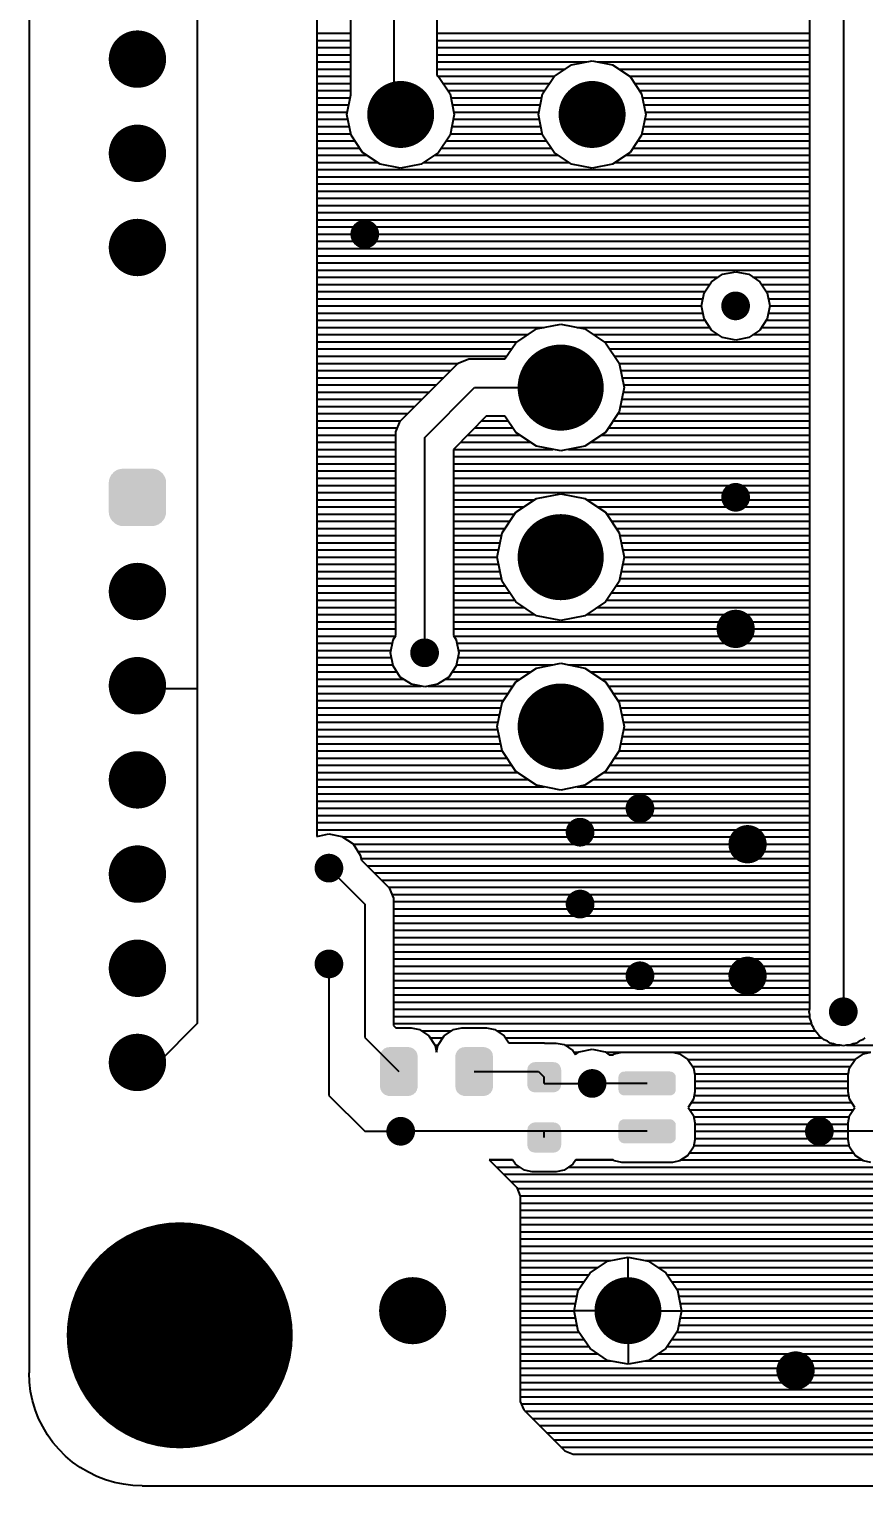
# Model space of a CAD drawing. Extents: x 295 to 953, y 10 to 290.
# Drawn here: x 521.5 to 579.1, y 71 to 171.5 of the extents above; entities that cross this region are included whole.
import ezdxf

# ---------------------------------------------------------------- set-up
doc = ezdxf.new("R2010")
doc.units = 0
doc.header["$LTSCALE"] = 5
doc.header["$MEASUREMENT"] = 0
doc.layers.get('0').update_dxf_attribs({"linetype": 'CONTINUOUS', "lineweight": 25})
doc.layers.add('6', color=6, linetype='CONTINUOUS', lineweight=13)
doc.styles.add('굴림체', font='')
doc.styles.get('굴림체').set_extended_font_data('GulimChe')

msp = doc.modelspace()

# ---------------------------------------------------------------- linework, layer by layer
for p, q in [((521.48, 267.3), (521.48, 78.8)), ((575.35, 103.95), (575.35, 212.23)), ((577.66, 212.69), (577.66, 103.72)), ((533.08, 182.97), (533.08, 126.01)), ((541.34, 183.43), (541.34, 147.47)), ((546.65, 178.84), (546.65, 166.1)), ((543.68, 167), (543.68, 174.59)), ((549.62, 174.59), (549.62, 168.33)), ((541.34, 171.25), (543.68, 171.25)), ((549.62, 171.25), (575.35, 171.25)), ((541.34, 170.75), (543.68, 170.75)), ((541.34, 170.26), (543.68, 170.26)), ((549.62, 170.75), (575.35, 170.75)), ((549.62, 170.26), (575.35, 170.26)), ((541.34, 169.76), (543.68, 169.76)), ((541.34, 169.27), (543.68, 169.27)), ((549.62, 169.76), (575.35, 169.76)), ((549.62, 169.27), (559.96, 169.27)), ((557.7, 168.26), (558.9, 169.06)), ((558.9, 169.06), (560.32, 169.34)), ((560.32, 169.34), (561.74, 169.06)), ((560.68, 169.27), (575.35, 169.27)), ((561.74, 169.06), (562.94, 168.26)), ((541.34, 168.77), (543.68, 168.77)), ((541.34, 168.28), (543.68, 168.28)), ((549.62, 168.77), (558.47, 168.77)), ((549.62, 168.33), (549.73, 168.26)), ((549.7, 168.28), (557.73, 168.28)), ((549.73, 168.26), (550.54, 167.06)), ((556.89, 167.06), (557.7, 168.26)), ((562.16, 168.77), (575.35, 168.77)), ((562.9, 168.28), (575.35, 168.28)), ((562.94, 168.26), (563.74, 167.06)), ((541.34, 167.78), (543.68, 167.78)), ((541.34, 167.29), (543.68, 167.29)), ((543.41, 165.64), (543.68, 167)), ((550.05, 167.78), (557.38, 167.78)), ((550.38, 167.29), (557.05, 167.29)), ((550.54, 167.06), (550.81, 165.64)), ((556.62, 165.64), (556.89, 167.06)), ((563.25, 167.78), (575.35, 167.78)), ((563.58, 167.29), (575.35, 167.29)), ((563.74, 167.06), (564.02, 165.64)), ((541.34, 166.79), (543.64, 166.79)), ((541.34, 166.3), (543.54, 166.3)), ((546.65, 166.1), (547.11, 165.64)), ((550.58, 166.79), (556.85, 166.79)), ((550.68, 166.3), (556.75, 166.3)), ((563.79, 166.79), (575.35, 166.79)), ((563.89, 166.3), (575.35, 166.3)), ((541.34, 165.8), (543.44, 165.8)), ((541.34, 165.31), (543.48, 165.31)), ((543.69, 164.22), (543.41, 165.64)), ((550.81, 165.64), (550.54, 164.22)), ((550.75, 165.31), (556.68, 165.31)), ((550.78, 165.8), (556.65, 165.8)), ((556.89, 164.22), (556.62, 165.64)), ((564.02, 165.64), (563.74, 164.22)), ((563.95, 165.31), (575.35, 165.31)), ((563.99, 165.8), (575.35, 165.8)), ((541.34, 164.81), (543.57, 164.81)), ((541.34, 164.31), (543.67, 164.31)), ((544.49, 163.02), (543.69, 164.22)), ((550.54, 164.22), (549.73, 163.02)), ((550.55, 164.31), (556.88, 164.31)), ((550.65, 164.81), (556.78, 164.81)), ((557.7, 163.02), (556.89, 164.22)), ((563.74, 164.22), (562.94, 163.02)), ((563.76, 164.31), (575.35, 164.31)), ((563.86, 164.81), (575.35, 164.81)), ((541.34, 163.82), (543.96, 163.82)), ((541.34, 163.32), (544.29, 163.32)), ((545.69, 162.21), (544.49, 163.02)), ((549.73, 163.02), (548.53, 162.21)), ((549.93, 163.32), (557.5, 163.32)), ((550.26, 163.82), (557.17, 163.82)), ((558.9, 162.21), (557.7, 163.02)), ((562.94, 163.02), (561.74, 162.21)), ((563.14, 163.32), (575.35, 163.32)), ((563.47, 163.82), (575.35, 163.82)), ((541.34, 162.83), (544.78, 162.83)), ((541.34, 162.33), (545.52, 162.33)), ((547.11, 161.94), (545.69, 162.21)), ((548.53, 162.21), (547.11, 161.94)), ((548.71, 162.33), (558.72, 162.33)), ((549.45, 162.83), (557.98, 162.83)), ((560.32, 161.94), (558.9, 162.21)), ((561.74, 162.21), (560.32, 161.94)), ((561.91, 162.33), (575.35, 162.33)), ((562.65, 162.83), (575.35, 162.83)), ((541.34, 161.84), (575.35, 161.84)), ((541.34, 161.34), (575.35, 161.34)), ((541.34, 160.85), (575.35, 160.85)), ((541.34, 160.35), (575.35, 160.35)), ((541.34, 159.86), (575.35, 159.86)), ((541.34, 159.36), (575.35, 159.36)), ((541.34, 158.87), (575.35, 158.87)), ((541.34, 158.37), (575.35, 158.37)), ((541.34, 157.88), (575.35, 157.88)), ((541.34, 157.38), (575.35, 157.38)), ((541.34, 156.89), (575.35, 156.89)), ((541.34, 156.39), (575.35, 156.39)), ((541.34, 155.89), (575.35, 155.89)), ((541.34, 155.4), (575.35, 155.4)), ((541.34, 154.9), (575.35, 154.9)), ((541.34, 154.41), (569.03, 154.41)), ((541.34, 153.91), (568.44, 153.91)), ((568.05, 153.33), (568.56, 154.1)), ((568.56, 154.1), (569.32, 154.61)), ((569.32, 154.61), (570.23, 154.78)), ((570.23, 154.78), (571.13, 154.61)), ((571.13, 154.61), (571.89, 154.1)), ((571.42, 154.41), (575.35, 154.41)), ((571.89, 154.1), (572.4, 153.33)), ((572.01, 153.91), (575.35, 153.91)), ((541.34, 153.42), (568.11, 153.42)), ((541.34, 152.92), (567.97, 152.92)), ((567.87, 152.43), (568.05, 153.33)), ((572.34, 153.42), (575.35, 153.42)), ((572.4, 153.33), (572.58, 152.43)), ((572.48, 152.92), (575.35, 152.92)), ((541.34, 152.43), (567.87, 152.43)), ((541.34, 151.93), (567.97, 151.93)), ((568.05, 151.53), (567.87, 152.43)), ((572.58, 152.43), (572.4, 151.53)), ((572.48, 151.93), (575.35, 151.93)), ((572.58, 152.43), (575.35, 152.43)), ((541.34, 151.44), (568.11, 151.44)), ((541.34, 150.94), (557.01, 150.94)), ((555.06, 149.89), (556.48, 150.84)), ((556.48, 150.84), (558.16, 151.17)), ((558.16, 151.17), (559.83, 150.84)), ((559.3, 150.94), (568.44, 150.94)), ((559.83, 150.84), (561.25, 149.89)), ((568.56, 150.76), (568.05, 151.53)), ((572.4, 151.53), (571.89, 150.76)), ((572.01, 150.94), (575.35, 150.94)), ((572.34, 151.44), (575.35, 151.44)), ((541.34, 150.45), (555.9, 150.45)), ((541.34, 149.95), (555.16, 149.95)), ((554.31, 148.78), (555.06, 149.89)), ((560.41, 150.45), (569.03, 150.45)), ((561.15, 149.95), (575.35, 149.95)), ((561.25, 149.89), (562.2, 148.47)), ((569.32, 150.25), (568.56, 150.76)), ((570.23, 150.07), (569.32, 150.25)), ((571.13, 150.25), (570.23, 150.07)), ((571.89, 150.76), (571.13, 150.25)), ((571.42, 150.45), (575.35, 150.45)), ((541.34, 149.46), (554.77, 149.46)), ((541.34, 148.96), (554.44, 148.96)), ((561.54, 149.46), (575.35, 149.46)), ((561.87, 148.96), (575.35, 148.96)), ((541.34, 148.46), (551.08, 148.46)), ((541.34, 147.97), (550.58, 147.97)), ((547.64, 145.03), (550.53, 147.92)), ((550.53, 147.92), (551.08, 148.47)), ((551.08, 148.47), (551.81, 148.78)), ((551.81, 148.78), (554.31, 148.78)), ((562.2, 148.47), (562.53, 146.79)), ((562.2, 148.46), (575.35, 148.46)), ((562.3, 147.97), (575.35, 147.97)), ((541.34, 147.47), (550.09, 147.47)), ((541.34, 147.47), (541.34, 115.82)), ((541.34, 146.98), (549.59, 146.98)), ((548.77, 143.35), (552.21, 146.79)), ((552.21, 146.79), (558.16, 146.79)), ((562.53, 146.79), (562.2, 145.12)), ((562.4, 147.47), (575.35, 147.47)), ((562.49, 146.98), (575.35, 146.98)), ((541.34, 146.48), (549.1, 146.48)), ((541.34, 145.99), (548.6, 145.99)), ((562.37, 145.99), (575.35, 145.99)), ((562.47, 146.48), (575.35, 146.48)), ((541.34, 145.49), (548.1, 145.49)), ((541.34, 145), (547.61, 145)), ((547.08, 144.47), (547.64, 145.03)), ((553.02, 144.81), (550.75, 142.53)), ((554.31, 144.81), (553.02, 144.81)), ((555.06, 143.7), (554.31, 144.81)), ((562.2, 145.12), (561.25, 143.7)), ((562.12, 145), (575.35, 145)), ((562.27, 145.49), (575.35, 145.49)), ((541.34, 144.5), (547.11, 144.5)), ((541.34, 144.01), (546.89, 144.01)), ((546.78, 143.74), (547.08, 144.47)), ((552.23, 144.01), (554.85, 144.01)), ((552.72, 144.5), (554.52, 144.5)), ((561.46, 144.01), (575.35, 144.01)), ((561.79, 144.5), (575.35, 144.5)), ((541.34, 143.51), (546.78, 143.51)), ((541.34, 143.02), (546.78, 143.02)), ((546.78, 142.96), (546.78, 143.74)), ((546.78, 129.68), (546.78, 142.96)), ((548.77, 128.49), (548.77, 143.35)), ((551.24, 143.02), (556.08, 143.02)), ((551.73, 143.51), (555.34, 143.51)), ((556.48, 142.75), (555.06, 143.7)), ((558.16, 142.42), (556.48, 142.75)), ((559.83, 142.75), (558.16, 142.42)), ((561.25, 143.7), (559.83, 142.75)), ((560.23, 143.02), (575.35, 143.02)), ((560.97, 143.51), (575.35, 143.51)), ((541.34, 142.52), (546.78, 142.52)), ((541.34, 142.03), (546.78, 142.03)), ((550.75, 142.53), (550.75, 129.68)), ((550.75, 142.52), (557.62, 142.52)), ((550.75, 142.03), (575.35, 142.03)), ((558.69, 142.52), (575.35, 142.52)), ((541.34, 141.53), (546.78, 141.53)), ((541.34, 141.04), (546.78, 141.04)), ((550.75, 141.53), (575.35, 141.53)), ((550.75, 141.04), (575.35, 141.04)), ((541.34, 140.54), (546.78, 140.54)), ((541.34, 140.04), (546.78, 140.04)), ((550.75, 140.54), (575.35, 140.54)), ((550.75, 140.04), (575.35, 140.04)), ((541.34, 139.55), (546.78, 139.55)), ((541.34, 139.05), (546.78, 139.05)), ((550.75, 139.55), (575.35, 139.55)), ((550.75, 139.05), (556.36, 139.05)), ((555.06, 138.19), (556.48, 139.14)), ((556.48, 139.14), (558.16, 139.47)), ((558.16, 139.47), (559.83, 139.14)), ((559.83, 139.14), (561.25, 138.19)), ((559.95, 139.05), (575.35, 139.05)), ((541.34, 138.56), (546.78, 138.56)), ((541.34, 138.06), (546.78, 138.06)), ((550.75, 138.56), (555.61, 138.56)), ((550.75, 138.06), (554.98, 138.06)), ((554.11, 136.77), (555.06, 138.19)), ((560.69, 138.56), (575.35, 138.56)), ((561.25, 138.19), (562.2, 136.77)), ((561.33, 138.06), (575.35, 138.06)), ((541.34, 137.57), (546.78, 137.57)), ((541.34, 137.07), (546.78, 137.07)), ((550.75, 137.57), (554.65, 137.57)), ((550.75, 137.07), (554.31, 137.07)), ((553.78, 135.09), (554.11, 136.77)), ((561.66, 137.57), (575.35, 137.57)), ((561.99, 137.07), (575.35, 137.07)), ((562.2, 136.77), (562.53, 135.09)), ((541.34, 136.58), (546.78, 136.58)), ((541.34, 136.08), (546.78, 136.08)), ((550.75, 136.58), (554.07, 136.58)), ((550.75, 136.08), (553.98, 136.08)), ((562.24, 136.58), (575.35, 136.58)), ((562.34, 136.08), (575.35, 136.08)), ((541.34, 135.59), (546.78, 135.59)), ((541.34, 135.09), (546.78, 135.09)), ((550.75, 135.59), (553.88, 135.59)), ((550.75, 135.09), (553.78, 135.09)), ((554.11, 133.42), (553.78, 135.09)), ((562.53, 135.09), (562.2, 133.42)), ((562.44, 135.59), (575.35, 135.59)), ((562.53, 135.09), (575.35, 135.09)), ((541.34, 134.6), (546.78, 134.6)), ((541.34, 134.1), (546.78, 134.1)), ((550.75, 134.6), (553.88, 134.6)), ((550.75, 134.1), (553.98, 134.1)), ((562.34, 134.1), (575.35, 134.1)), ((562.44, 134.6), (575.35, 134.6)), ((541.34, 133.61), (546.78, 133.61)), ((541.34, 133.11), (546.78, 133.11)), ((550.75, 133.61), (554.07, 133.61)), ((550.75, 133.11), (554.31, 133.11)), ((555.06, 132), (554.11, 133.42)), ((562.2, 133.42), (561.25, 132)), ((561.99, 133.11), (575.35, 133.11)), ((562.24, 133.61), (575.35, 133.61)), ((541.34, 132.62), (546.78, 132.62)), ((541.34, 132.12), (546.78, 132.12)), ((550.75, 132.62), (554.65, 132.62)), ((550.75, 132.12), (554.98, 132.12)), ((556.48, 131.05), (555.06, 132)), ((561.25, 132), (559.83, 131.05)), ((561.33, 132.12), (575.35, 132.12)), ((561.66, 132.62), (575.35, 132.62)), ((541.34, 131.62), (546.78, 131.62)), ((541.34, 131.13), (546.78, 131.13)), ((550.75, 131.62), (555.62, 131.62)), ((550.75, 131.13), (556.36, 131.13)), ((558.16, 130.72), (556.48, 131.05)), ((559.83, 131.05), (558.16, 130.72)), ((559.95, 131.13), (575.35, 131.13)), ((560.69, 131.62), (575.35, 131.62)), ((541.34, 130.63), (546.78, 130.63)), ((541.34, 130.14), (546.78, 130.14)), ((546.59, 129.39), (546.78, 129.68)), ((550.75, 130.63), (575.35, 130.63)), ((550.75, 130.14), (575.35, 130.14)), ((550.75, 129.68), (550.94, 129.39)), ((541.34, 129.64), (546.75, 129.64)), ((541.34, 129.15), (546.54, 129.15)), ((546.41, 128.49), (546.59, 129.39)), ((550.77, 129.64), (575.35, 129.64)), ((550.94, 129.39), (551.12, 128.49)), ((550.98, 129.15), (575.35, 129.15)), ((541.34, 128.65), (546.44, 128.65)), ((541.34, 128.16), (546.47, 128.16)), ((546.59, 127.59), (546.41, 128.49)), ((551.12, 128.49), (550.94, 127.59)), ((551.05, 128.16), (575.35, 128.16)), ((551.08, 128.65), (575.35, 128.65)), ((556.48, 127.44), (558.16, 127.77)), ((558.16, 127.77), (559.83, 127.44)), ((541.34, 127.66), (546.57, 127.66)), ((541.34, 127.17), (546.86, 127.17)), ((541.34, 126.67), (547.32, 126.67)), ((547.09, 126.82), (546.59, 127.59)), ((547.86, 126.32), (547.09, 126.82)), ((550.43, 126.82), (549.66, 126.32)), ((550.2, 126.67), (555.34, 126.67)), ((550.94, 127.59), (550.43, 126.82)), ((550.66, 127.17), (556.08, 127.17)), ((550.95, 127.66), (557.62, 127.66)), ((555.06, 126.49), (556.48, 127.44)), ((558.69, 127.66), (575.35, 127.66)), ((559.83, 127.44), (561.25, 126.49)), ((560.23, 127.17), (575.35, 127.17)), ((560.97, 126.67), (575.35, 126.67)), ((529.16, 126.01), (528.95, 126.22)), ((533.08, 126.01), (529.16, 126.01)), ((533.08, 126.01), (533.08, 102.9)), ((541.34, 126.18), (548.53, 126.18)), ((541.34, 125.68), (554.52, 125.68)), ((548.77, 126.13), (547.86, 126.32)), ((549.66, 126.32), (548.77, 126.13)), ((548.99, 126.18), (554.85, 126.18)), ((554.11, 125.07), (555.06, 126.49)), ((561.25, 126.49), (562.2, 125.07)), ((561.46, 126.18), (575.35, 126.18)), ((561.79, 125.68), (575.35, 125.68)), ((541.34, 125.19), (554.19, 125.19)), ((541.34, 124.69), (554.04, 124.69)), ((553.78, 123.4), (554.11, 125.07)), ((562.12, 125.19), (575.35, 125.19)), ((562.2, 125.07), (562.53, 123.4)), ((562.27, 124.69), (575.35, 124.69)), ((541.34, 124.2), (553.94, 124.2)), ((541.34, 123.7), (553.84, 123.7)), ((562.37, 124.2), (575.35, 124.2)), ((562.47, 123.7), (575.35, 123.7)), ((541.34, 123.2), (553.82, 123.2)), ((541.34, 122.71), (553.92, 122.71)), ((554.11, 121.72), (553.78, 123.4)), ((562.53, 123.4), (562.2, 121.72)), ((562.4, 122.71), (575.35, 122.71)), ((562.49, 123.2), (575.35, 123.2)), ((541.34, 122.21), (554.01, 122.21)), ((541.34, 121.72), (554.11, 121.72)), ((555.06, 120.3), (554.11, 121.72)), ((562.2, 121.72), (561.25, 120.3)), ((562.2, 121.72), (575.35, 121.72)), ((562.3, 122.21), (575.35, 122.21)), ((541.34, 121.22), (554.44, 121.22)), ((541.34, 120.73), (554.77, 120.73)), ((561.54, 120.73), (575.35, 120.73)), ((561.87, 121.22), (575.35, 121.22)), ((541.34, 120.23), (555.16, 120.23)), ((541.34, 119.74), (555.9, 119.74)), ((556.48, 119.35), (555.06, 120.3)), ((561.25, 120.3), (559.83, 119.35)), ((560.41, 119.74), (575.35, 119.74)), ((561.15, 120.23), (575.35, 120.23)), ((541.34, 119.24), (557.01, 119.24)), ((541.34, 118.75), (575.35, 118.75)), ((558.16, 119.02), (556.48, 119.35)), ((559.83, 119.35), (558.16, 119.02)), ((559.3, 119.24), (575.35, 119.24)), ((541.34, 118.25), (575.35, 118.25)), ((541.34, 117.76), (575.35, 117.76)), ((541.34, 117.26), (575.35, 117.26)), ((541.34, 116.77), (575.35, 116.77)), ((541.34, 116.27), (575.35, 116.27)), ((541.34, 115.82), (542.16, 115.99)), ((542.16, 115.99), (543.06, 115.81)), ((543.06, 115.81), (543.83, 115.3)), ((543.11, 115.78), (575.35, 115.78)), ((543.83, 115.3), (544.33, 114.53)), ((543.83, 115.28), (575.35, 115.28)), ((544.17, 114.78), (575.35, 114.78)), ((542.16, 113.63), (544.64, 111.15)), ((544.33, 114.53), (544.41, 114.18)), ((544.38, 114.29), (575.35, 114.29)), ((544.41, 114.18), (545.75, 112.84)), ((544.8, 113.79), (575.35, 113.79)), ((545.29, 113.3), (575.35, 113.3)), ((545.75, 112.84), (546.32, 112.28)), ((545.79, 112.8), (575.35, 112.8)), ((546.28, 112.31), (575.35, 112.31)), ((546.32, 112.28), (546.62, 111.55)), ((546.51, 111.81), (575.35, 111.81)), ((544.64, 111.15), (544.64, 101.95)), ((546.62, 111.55), (546.62, 102.77)), ((546.62, 111.32), (575.35, 111.32)), ((546.62, 110.82), (575.35, 110.82)), ((546.62, 110.33), (575.35, 110.33)), ((546.62, 109.83), (575.35, 109.83)), ((546.62, 109.34), (575.35, 109.34)), ((546.62, 108.84), (575.35, 108.84)), ((546.62, 108.35), (575.35, 108.35)), ((546.62, 107.85), (575.35, 107.85)), ((542.16, 107.02), (542.16, 97.94)), ((546.62, 107.36), (575.35, 107.36)), ((546.62, 106.86), (575.35, 106.86)), ((546.62, 106.36), (575.35, 106.36)), ((546.62, 105.87), (575.35, 105.87)), ((546.62, 105.37), (575.35, 105.37)), ((546.62, 104.88), (575.35, 104.88)), ((546.62, 104.38), (575.35, 104.38)), ((546.62, 103.89), (575.33, 103.89)), ((575.3, 103.72), (575.35, 103.95)), ((575.35, 103.5), (575.3, 103.72)), ((533.08, 102.9), (530.4, 100.22)), ((546.62, 103.39), (575.35, 103.39)), ((546.62, 102.9), (575.47, 102.9)), ((546.62, 102.77), (546.78, 102.61)), ((546.78, 102.61), (547.83, 102.61)), ((547.83, 102.61), (548.41, 102.49)), ((550.77, 102.49), (551.34, 102.61)), ((551.34, 102.61), (553.03, 102.61)), ((553.03, 102.61), (553.61, 102.49)), ((575.35, 103.27), (575.35, 103.5)), ((575.43, 103.05), (575.35, 103.27)), ((575.48, 102.82), (575.43, 103.05)), ((575.6, 102.63), (575.48, 102.82)), ((575.7, 102.42), (575.6, 102.63)), ((544.64, 101.95), (546.99, 99.6)), ((548.41, 102.49), (549.06, 102.06)), ((548.54, 102.4), (550.63, 102.4)), ((549.06, 102.06), (549.49, 101.4)), ((549.15, 101.91), (550.02, 101.91)), ((549.68, 101.4), (550.12, 102.06)), ((550.12, 102.06), (550.77, 102.49)), ((553.61, 102.49), (554.26, 102.06)), ((553.74, 102.4), (575.71, 102.4)), ((554.26, 102.06), (554.58, 101.58)), ((554.36, 101.91), (576.2, 101.91)), ((554.58, 101.58), (557.01, 101.58)), ((557.01, 101.58), (557.05, 101.56)), ((557.05, 101.56), (557.85, 101.56)), ((557.85, 101.56), (558.39, 101.46)), ((575.86, 102.25), (575.7, 102.42)), ((575.99, 102.06), (575.86, 102.25)), ((576.18, 101.93), (575.99, 102.06)), ((576.34, 101.77), (576.18, 101.93)), ((576.56, 101.68), (576.34, 101.77)), ((576.75, 101.55), (576.56, 101.68)), ((576.98, 101.5), (576.75, 101.55)), ((578.56, 101.55), (578.33, 101.5)), ((578.75, 101.68), (578.56, 101.55)), ((578.97, 101.77), (578.75, 101.68)), ((579.13, 101.93), (578.97, 101.77)), ((549.49, 101.41), (549.68, 101.41)), ((549.49, 101.4), (549.59, 100.94)), ((549.59, 100.94), (549.68, 101.4)), ((558.39, 101.46), (558.99, 101.05)), ((558.45, 101.41), (577.43, 101.41)), ((558.99, 101.05), (559.17, 100.78)), ((559.08, 100.92), (559.37, 100.92)), ((559.17, 100.78), (559.42, 100.95)), ((559.42, 100.95), (560.32, 101.13)), ((560.32, 101.13), (561.22, 100.95)), ((561.22, 100.95), (561.51, 100.75)), ((561.27, 100.92), (562.38, 100.92)), ((561.51, 100.75), (561.78, 100.75)), ((561.78, 100.75), (561.87, 100.82)), ((561.87, 100.82), (562.38, 100.92)), ((562.38, 100.92), (565.86, 100.92)), ((565.86, 100.92), (579.55, 100.92)), ((565.86, 100.92), (566.36, 100.82)), ((566.36, 100.82), (566.93, 100.43)), ((577.2, 101.41), (576.98, 101.5)), ((577.43, 101.41), (577.2, 101.41)), ((577.66, 101.37), (577.43, 101.41)), ((577.88, 101.41), (577.66, 101.37)), ((577.88, 101.41), (586.57, 101.41)), ((578.11, 101.41), (577.88, 101.41)), ((578.33, 101.5), (578.11, 101.41)), ((578.47, 100.43), (579.04, 100.82)), ((579.04, 100.82), (579.55, 100.92)), ((530.4, 100.22), (528.95, 100.22)), ((552.19, 99.6), (556.62, 99.6)), ((556.62, 99.6), (557.02, 99.2)), ((566.93, 100.43), (567.32, 99.86)), ((566.94, 100.42), (578.46, 100.42)), ((567.28, 99.93), (578.13, 99.93)), ((567.32, 99.86), (567.42, 99.36)), ((577.99, 99.36), (578.09, 99.86)), ((578.09, 99.86), (578.47, 100.43)), ((557.02, 98.77), (557.02, 99.2)), ((557.02, 98.77), (560.32, 98.77)), ((564.12, 98.77), (560.32, 98.77)), ((567.4, 99.43), (578, 99.43)), ((567.42, 99.36), (567.42, 98.19)), ((567.42, 98.93), (577.99, 98.93)), ((577.99, 98.19), (577.99, 99.36)), ((542.16, 97.94), (544.64, 95.47)), ((567.32, 97.68), (566.94, 97.12)), ((567.42, 98.19), (567.32, 97.68)), ((567.37, 97.94), (578.03, 97.94)), ((567.42, 98.44), (577.99, 98.44)), ((578.09, 97.68), (577.99, 98.19)), ((578.46, 97.12), (578.09, 97.68)), ((566.94, 97.12), (567.32, 96.56)), ((567.05, 96.95), (578.35, 96.95)), ((567.16, 97.45), (578.24, 97.45)), ((567.32, 96.56), (567.42, 96.06)), ((577.99, 96.06), (578.09, 96.56)), ((578.09, 96.56), (578.46, 97.12)), ((567.34, 96.46), (578.07, 96.46)), ((567.42, 96.06), (567.42, 94.89)), ((567.42, 95.96), (577.99, 95.96)), ((577.99, 94.89), (577.99, 96.06)), ((544.64, 95.47), (547.11, 95.47)), ((557.02, 95.47), (547.11, 95.47)), ((557.02, 95.04), (557.02, 95.47)), ((564.12, 95.47), (557.02, 95.47)), ((567.42, 94.89), (567.32, 94.38)), ((567.42, 95.47), (577.99, 95.47)), ((567.42, 94.97), (577.99, 94.97)), ((581.29, 95.47), (576.01, 95.47)), ((580.79, 95.47), (577.99, 95.47)), ((578.09, 94.38), (577.99, 94.89)), ((566.93, 93.81), (566.36, 93.43)), ((567.32, 94.38), (566.93, 93.81)), ((567.05, 93.98), (578.35, 93.98)), ((567.34, 94.48), (578.07, 94.48)), ((578.47, 93.81), (578.09, 94.38)), ((579.04, 93.43), (578.47, 93.81)), ((553.22, 93.49), (554.84, 93.49)), ((554.84, 93.49), (553.22, 93.49)), ((553.22, 93.49), (555.12, 91.58)), ((553.72, 92.99), (555.34, 92.99)), ((554.21, 92.5), (700.79, 92.5)), ((555.04, 93.2), (554.84, 93.49)), ((555.65, 92.79), (555.04, 93.2)), ((556.19, 92.68), (555.65, 92.79)), ((557.85, 92.68), (556.19, 92.68)), ((558.39, 92.79), (557.85, 92.68)), ((558.99, 93.2), (558.39, 92.79)), ((558.69, 92.99), (586.71, 92.99)), ((559.19, 93.49), (558.99, 93.2)), ((559.19, 93.49), (561.78, 93.49)), ((561.78, 93.49), (559.19, 93.49)), ((561.87, 93.43), (561.78, 93.49)), ((562.38, 93.32), (561.87, 93.43)), ((565.86, 93.32), (562.38, 93.32)), ((566.36, 93.43), (565.86, 93.32)), ((566.46, 93.49), (578.95, 93.49)), ((579.55, 93.32), (579.04, 93.43)), ((554.71, 92), (700.79, 92)), ((555.12, 91.58), (555.37, 91)), ((555.16, 91.51), (623.52, 91.51)), ((555.36, 91.01), (622.62, 91.01)), ((555.37, 91), (555.36, 76.82)), ((555.36, 90.51), (622, 90.51)), ((555.36, 90.02), (621.66, 90.02)), ((555.36, 89.52), (621.33, 89.52)), ((555.36, 89.03), (621.2, 89.03)), ((555.36, 88.53), (621.11, 88.53)), ((555.36, 88.04), (621.01, 88.04)), ((555.36, 87.54), (621.11, 87.54)), ((555.36, 87.05), (621.2, 87.05)), ((555.36, 86.55), (561.61, 86.55)), ((560.18, 85.71), (561.38, 86.51)), ((561.38, 86.51), (562.8, 86.79)), ((562.8, 84.25), (562.8, 86.79)), ((562.8, 86.79), (564.21, 86.51)), ((563.98, 86.55), (621.33, 86.55)), ((564.21, 86.51), (565.41, 85.71)), ((555.36, 86.06), (560.71, 86.06)), ((555.36, 85.56), (560.08, 85.56)), ((559.37, 84.51), (560.18, 85.71)), ((564.89, 86.06), (621.66, 86.06)), ((565.41, 85.71), (566.22, 84.51)), ((565.51, 85.56), (622, 85.56)), ((555.36, 85.07), (559.75, 85.07)), ((555.36, 84.57), (559.42, 84.57)), ((559.09, 83.09), (559.37, 84.51)), ((565.84, 85.07), (622.62, 85.07)), ((566.17, 84.57), (623.52, 84.57)), ((566.22, 84.51), (566.5, 83.09)), ((555.36, 84.08), (559.29, 84.08)), ((555.36, 83.58), (559.19, 83.58)), ((566.3, 84.08), (700.79, 84.08)), ((566.4, 83.58), (700.79, 83.58)), ((555.36, 83.09), (559.09, 83.09)), ((555.36, 82.59), (559.19, 82.59)), ((561.62, 83.09), (559.09, 83.09)), ((559.37, 81.67), (559.09, 83.09)), ((563.97, 83.09), (566.5, 83.09)), ((566.5, 83.09), (566.22, 81.67)), ((566.4, 82.59), (700.6, 82.59)), ((566.5, 83.09), (700.79, 83.09)), ((555.36, 82.09), (559.29, 82.09)), ((555.36, 81.6), (559.42, 81.6)), ((560.18, 80.47), (559.37, 81.67)), ((562.8, 81.92), (562.8, 79.39)), ((566.22, 81.67), (565.41, 80.47)), ((566.17, 81.6), (700.46, 81.6)), ((566.3, 82.09), (700.49, 82.09)), ((555.36, 81.1), (559.75, 81.1)), ((555.36, 80.61), (560.08, 80.61)), ((561.38, 79.66), (560.18, 80.47)), ((565.41, 80.47), (564.21, 79.66)), ((565.51, 80.61), (700.46, 80.61)), ((565.84, 81.1), (700.46, 81.1)), ((555.36, 80.11), (560.71, 80.11)), ((555.36, 79.62), (561.61, 79.62)), ((562.8, 79.39), (561.38, 79.66)), ((564.21, 79.66), (562.8, 79.39)), ((563.98, 79.62), (700.46, 79.62)), ((564.89, 80.11), (700.46, 80.11)), ((521.5, 78.15), (521.48, 78.8)), ((555.36, 79.12), (700.53, 79.12)), ((555.36, 78.63), (700.71, 78.63)), ((521.58, 77.51), (521.5, 78.15)), ((521.72, 76.88), (521.58, 77.51)), ((555.36, 78.13), (701.04, 78.13)), ((555.36, 77.64), (701.7, 77.64)), ((521.9, 76.26), (521.72, 76.88)), ((555.36, 77.14), (760.09, 77.14)), ((555.36, 76.82), (555.61, 76.24)), ((555.44, 76.65), (760.09, 76.65)), ((522.13, 75.66), (521.9, 76.26)), ((522.42, 75.09), (522.13, 75.66)), ((555.61, 76.24), (558.43, 73.42)), ((555.69, 76.15), (760.09, 76.15)), ((556.19, 75.66), (759.95, 75.66)), ((522.75, 74.53), (522.42, 75.09)), ((523.12, 74), (522.75, 74.53)), ((556.68, 75.16), (759.6, 75.16)), ((557.18, 74.67), (759.1, 74.67)), ((523.54, 73.52), (523.12, 74)), ((523.99, 73.06), (523.54, 73.52)), ((557.67, 74.17), (758.61, 74.17)), ((558.17, 73.67), (758.11, 73.67)), ((558.43, 73.42), (559.01, 73.18)), ((524.48, 72.64), (523.99, 73.06)), ((525.01, 72.27), (524.48, 72.64)), ((559.01, 73.18), (597.47, 73.18)), ((525.57, 71.94), (525.01, 72.27)), ((526.14, 71.65), (525.57, 71.94)), ((526.74, 71.42), (526.14, 71.65)), ((527.36, 71.24), (526.74, 71.42)), ((527.99, 71.11), (527.36, 71.24)), ((528.63, 71.03), (527.99, 71.11)), ((529.28, 71), (528.63, 71.03)), ((529.28, 71), (763.28, 71))]:
    msp.add_line(p, q)
for points, const_width in [([(527.96, 169.46, 1), (529.94, 169.46, 1)], 1.98), ([(545.96, 165.64, 1), (548.27, 165.64, 1)], 2.31), ([(559.17, 165.64, 1), (561.48, 165.64, 1)], 2.31), ([(527.96, 162.96, 1), (529.94, 162.96, 1)], 1.98), ([(527.96, 156.46, 1), (529.94, 156.46, 1)], 1.98), ([(544.14, 157.38, 1), (545.13, 157.38, 1)], 0.991), ([(569.73, 152.43, 1), (570.72, 152.43, 1)], 0.991), ([(556.67, 146.79, 1), (559.64, 146.79, 1)], 2.97), ([(569.73, 139.22, 1), (570.72, 139.22, 1)], 0.991), ([(556.67, 135.09, 1), (559.64, 135.09, 1)], 2.97), ([(527.96, 132.72, 1), (529.94, 132.72, 1)], 1.98), ([(528.46, 132.72, 1), (529.45, 132.72, 1)], 0.991), ([(569.57, 130.14, 1), (570.89, 130.14, 1)], 1.32), ([(548.27, 128.49, 1), (549.26, 128.49, 1)], 0.991), ([(527.96, 126.22, 1), (529.94, 126.22, 1)], 1.98), ([(528.46, 126.22, 1), (529.45, 126.22, 1)], 0.991), ([(556.67, 123.4, 1), (559.64, 123.4, 1)], 2.97), ([(527.96, 119.72, 1), (529.94, 119.72, 1)], 1.98), ([(563.13, 117.76, 1), (564.12, 117.76, 1)], 0.991), ([(559, 116.11, 1), (559.99, 116.11, 1)], 0.991), ([(570.39, 115.28, 1), (571.71, 115.28, 1)], 1.32), ([(527.96, 113.22, 1), (529.94, 113.22, 1)], 1.98), ([(541.67, 113.63, 1), (542.66, 113.63, 1)], 0.991), ([(559, 111.15, 1), (559.99, 111.15, 1)], 0.991), ([(527.96, 106.72, 1), (529.94, 106.72, 1)], 1.98), ([(541.67, 107.02, 1), (542.66, 107.02, 1)], 0.991), ([(563.13, 106.2, 1), (564.12, 106.2, 1)], 0.991), ([(570.39, 106.2, 1), (571.71, 106.2, 1)], 1.32), ([(577.16, 103.72, 1), (578.15, 103.72, 1)], 0.991), ([(527.96, 100.22, 1), (529.94, 100.22, 1)], 1.98), ([(559.83, 98.77, 1), (560.82, 98.77, 1)], 0.991), ([(546.62, 95.47, 1), (547.61, 95.47, 1)], 0.991), ([(575.51, 95.47, 1), (576.5, 95.47, 1)], 0.991), ([(527.97, 81.39, 1), (535.77, 81.39, 1)], 7.8), ([(546.78, 83.09, 1), (549.1, 83.09, 1)], 2.31), ([(561.64, 83.09, 1), (563.95, 83.09, 1)], 2.31), ([(573.7, 78.96, 1), (575.02, 78.96, 1)], 1.32)]:
    msp.add_lwpolyline(points, format="xyb", close=True, dxfattribs=dict(const_width=const_width))
for points in [[(527.08, 140.65), (527.17, 140.81), (530.83, 140.65), (530.73, 140.81)], [(527.17, 140.81), (527.21, 140.84), (530.73, 140.81), (530.71, 140.84)], [(527.21, 140.84), (527.33, 140.97), (530.71, 140.84), (530.57, 140.97)], [(527.33, 140.97), (527.37, 141), (530.57, 140.97), (530.54, 141)], [(527.37, 141), (527.52, 141.1), (530.54, 141), (530.38, 141.1)], [(527.52, 141.1), (527.58, 141.12), (530.38, 141.1), (530.34, 141.12)], [(527.58, 141.12), (527.74, 141.17), (530.34, 141.12), (530.16, 141.17)], [(527.74, 141.17), (527.82, 141.18), (530.16, 141.17), (530.13, 141.18)], [(527.82, 141.18), (527.96, 141.2), (530.13, 141.18), (529.94, 141.2)], [(526.97, 140.21), (526.99, 140.39), (530.93, 140.21), (530.91, 140.39)], [(526.97, 138.23), (526.97, 140.21), (530.93, 138.23), (530.93, 140.21)], [(526.99, 140.39), (527, 140.44), (530.91, 140.39), (530.91, 140.44)], [(527, 140.44), (527.06, 140.61), (530.91, 140.44), (530.85, 140.61)], [(527.06, 140.61), (527.08, 140.65), (530.85, 140.61), (530.83, 140.65)], [(526.99, 138.05), (526.97, 138.23), (530.92, 138.05), (530.93, 138.23)], [(527, 138), (526.99, 138.05), (530.9, 138), (530.92, 138.05)], [(527.06, 137.83), (527, 138), (530.85, 137.83), (530.9, 138)], [(527.08, 137.79), (527.06, 137.83), (530.83, 137.79), (530.85, 137.83)], [(527.18, 137.63), (527.08, 137.79), (530.73, 137.63), (530.83, 137.79)], [(527.2, 137.6), (527.18, 137.63), (530.7, 137.6), (530.73, 137.63)], [(527.34, 137.47), (527.2, 137.6), (530.58, 137.47), (530.7, 137.6)], [(527.37, 137.44), (527.34, 137.47), (530.53, 137.44), (530.58, 137.47)], [(527.53, 137.34), (527.37, 137.44), (530.39, 137.34), (530.53, 137.44)], [(527.56, 137.32), (527.53, 137.34), (530.33, 137.32), (530.39, 137.34)], [(527.75, 137.26), (527.56, 137.32), (530.17, 137.26), (530.33, 137.32)], [(527.78, 137.25), (527.75, 137.26), (530.09, 137.25), (530.17, 137.26)], [(527.96, 137.24), (527.78, 137.25), (529.94, 137.24), (530.09, 137.25)], [(545.69, 100.64), (545.7, 100.72), (548.29, 100.64), (548.27, 100.72)], [(545.69, 98.56), (545.69, 100.64), (548.29, 98.56), (548.29, 100.64)], [(545.7, 100.72), (545.73, 100.82), (548.27, 100.72), (548.26, 100.82)], [(545.73, 100.82), (545.75, 100.9), (548.26, 100.82), (548.22, 100.9)], [(545.75, 100.9), (545.8, 100.99), (548.22, 100.9), (548.18, 100.99)], [(545.8, 100.99), (545.85, 101.06), (548.18, 100.99), (548.12, 101.06)], [(545.85, 101.06), (545.93, 101.12), (548.12, 101.06), (548.06, 101.12)], [(545.93, 101.12), (545.99, 101.18), (548.06, 101.12), (547.98, 101.18)], [(545.99, 101.18), (546.09, 101.22), (547.98, 101.18), (547.9, 101.22)], [(546.09, 101.22), (546.16, 101.26), (547.9, 101.22), (547.79, 101.26)], [(546.16, 101.26), (546.29, 101.27), (547.79, 101.26), (547.72, 101.27)], [(546.29, 101.27), (546.33, 101.28), (547.72, 101.27), (547.64, 101.28)], [(546.34, 101.28), (546.34, 101.29), (547.64, 101.28), (547.64, 101.29)], [(550.89, 100.72), (550.92, 100.82), (553.47, 100.72), (553.46, 100.82)], [(550.89, 100.64), (550.89, 100.72), (553.48, 100.64), (553.47, 100.72)], [(550.89, 98.56), (550.89, 100.64), (553.49, 98.56), (553.49, 100.64)], [(550.92, 100.82), (550.95, 100.9), (553.46, 100.82), (553.42, 100.9)], [(550.95, 100.9), (551, 100.99), (553.42, 100.9), (553.38, 100.99)], [(551, 100.99), (551.05, 101.06), (553.38, 100.99), (553.32, 101.06)], [(551.05, 101.06), (551.12, 101.12), (553.32, 101.06), (553.26, 101.12)], [(551.12, 101.12), (551.18, 101.18), (553.26, 101.12), (553.17, 101.18)], [(551.18, 101.18), (551.29, 101.22), (553.17, 101.18), (553.1, 101.22)], [(551.29, 101.22), (551.35, 101.26), (553.1, 101.22), (552.99, 101.26)], [(551.35, 101.26), (551.49, 101.27), (552.99, 101.26), (552.92, 101.27)], [(551.49, 101.27), (551.53, 101.28), (552.92, 101.27), (552.84, 101.28)], [(551.54, 101.28), (551.54, 101.29), (552.84, 101.28), (552.84, 101.29)], [(555.85, 99.72), (555.88, 99.87), (558.19, 99.72), (558.16, 99.87)], [(555.85, 98.68), (555.85, 99.72), (558.19, 98.68), (558.19, 99.72)], [(555.88, 99.88), (555.95, 100.02), (558.16, 99.88), (558.09, 100.02)], [(555.88, 99.87), (555.88, 99.88), (558.16, 99.87), (558.16, 99.88)], [(555.95, 100.02), (555.96, 100.03), (558.09, 100.02), (558.08, 100.03)], [(555.96, 100.03), (556.06, 100.13), (558.08, 100.03), (557.98, 100.13)], [(556.06, 100.13), (556.08, 100.15), (557.98, 100.13), (557.97, 100.15)], [(556.08, 100.15), (556.21, 100.21), (557.97, 100.15), (557.83, 100.21)], [(556.21, 100.21), (556.24, 100.22), (557.83, 100.21), (557.82, 100.22)], [(556.24, 100.22), (556.37, 100.24), (557.82, 100.22), (557.67, 100.24)], [(562.24, 99.46), (562.32, 99.53), (566, 99.46), (565.91, 99.53)], [(562.32, 99.53), (562.36, 99.55), (565.91, 99.53), (565.89, 99.55)], [(562.36, 99.55), (562.45, 99.59), (565.89, 99.55), (565.77, 99.59)], [(562.45, 99.59), (562.59, 99.59), (565.77, 99.59), (565.75, 99.59)], [(562.59, 99.59), (562.6, 99.6), (565.75, 99.59), (565.64, 99.6)], [(545.7, 98.47), (545.69, 98.56), (548.28, 98.47), (548.29, 98.56)], [(550.9, 98.47), (550.89, 98.56), (553.48, 98.47), (553.48, 98.56)], [(555.88, 98.53), (555.85, 98.68), (558.16, 98.53), (558.19, 98.68)], [(555.88, 98.51), (555.88, 98.53), (558.16, 98.51), (558.16, 98.53)], [(562.14, 99.19), (562.15, 99.29), (566.1, 99.19), (566.08, 99.29)], [(562.14, 99.13), (562.14, 99.19), (566.1, 99.13), (566.1, 99.19)], [(562.14, 98.41), (562.14, 99.13), (566.1, 98.41), (566.1, 99.13)], [(562.15, 99.29), (562.17, 99.33), (566.08, 99.29), (566.08, 99.33)], [(562.17, 99.33), (562.21, 99.43), (566.08, 99.33), (566.02, 99.43)], [(562.21, 99.43), (562.24, 99.46), (566.02, 99.43), (566, 99.46)], [(545.72, 98.37), (545.7, 98.47), (548.25, 98.37), (548.28, 98.47)], [(545.76, 98.29), (545.72, 98.37), (548.23, 98.29), (548.25, 98.37)], [(545.8, 98.2), (545.76, 98.29), (548.17, 98.2), (548.23, 98.29)], [(545.86, 98.13), (545.8, 98.2), (548.13, 98.13), (548.17, 98.2)], [(545.92, 98.07), (545.86, 98.13), (548.05, 98.07), (548.13, 98.13)], [(546, 98.01), (545.92, 98.07), (547.99, 98.01), (548.05, 98.07)], [(546.07, 97.97), (546, 98.01), (547.89, 97.97), (547.99, 98.01)], [(546.18, 97.94), (546.07, 97.97), (547.82, 97.94), (547.89, 97.97)], [(546.25, 97.91), (546.18, 97.94), (547.68, 97.91), (547.82, 97.94)], [(546.34, 97.91), (546.25, 97.91), (547.64, 97.91), (547.68, 97.91)], [(546.34, 97.9), (546.34, 97.91), (547.64, 97.9), (547.64, 97.91)], [(550.92, 98.37), (550.9, 98.47), (553.45, 98.37), (553.48, 98.47)], [(550.95, 98.29), (550.92, 98.37), (553.43, 98.29), (553.45, 98.37)], [(550.99, 98.2), (550.95, 98.29), (553.37, 98.2), (553.43, 98.29)], [(551.05, 98.13), (550.99, 98.2), (553.33, 98.13), (553.37, 98.2)], [(551.12, 98.07), (551.05, 98.13), (553.25, 98.07), (553.33, 98.13)], [(551.2, 98.01), (551.12, 98.07), (553.19, 98.01), (553.25, 98.07)], [(551.27, 97.97), (551.2, 98.01), (553.09, 97.97), (553.19, 98.01)], [(551.38, 97.94), (551.27, 97.97), (553.02, 97.94), (553.09, 97.97)], [(551.45, 97.91), (551.38, 97.94), (552.88, 97.91), (553.02, 97.94)], [(551.54, 97.91), (551.45, 97.91), (552.84, 97.91), (552.88, 97.91)], [(551.54, 97.9), (551.54, 97.91), (552.84, 97.9), (552.84, 97.91)], [(555.95, 98.38), (555.88, 98.51), (558.09, 98.38), (558.16, 98.51)], [(555.96, 98.37), (555.95, 98.38), (558.08, 98.37), (558.09, 98.38)], [(556.06, 98.26), (555.96, 98.37), (557.98, 98.26), (558.08, 98.37)], [(556.08, 98.25), (556.06, 98.26), (557.96, 98.25), (557.98, 98.26)], [(556.21, 98.19), (556.08, 98.25), (557.83, 98.19), (557.96, 98.25)], [(556.22, 98.18), (556.21, 98.19), (557.8, 98.18), (557.83, 98.19)], [(556.37, 98.16), (556.22, 98.18), (557.67, 98.16), (557.8, 98.18)], [(562.14, 98.4), (562.14, 98.41), (566.1, 98.4), (566.1, 98.41)], [(562.14, 98.35), (562.14, 98.4), (566.1, 98.35), (566.1, 98.4)], [(562.15, 98.25), (562.14, 98.35), (566.09, 98.25), (566.1, 98.35)], [(562.16, 98.21), (562.15, 98.25), (566.07, 98.21), (566.09, 98.25)], [(562.22, 98.11), (562.16, 98.21), (566.03, 98.11), (566.07, 98.21)], [(562.24, 98.08), (562.22, 98.11), (566, 98.08), (566.03, 98.11)], [(562.33, 98.01), (562.24, 98.08), (565.92, 98.01), (566, 98.08)], [(562.35, 97.99), (562.33, 98.01), (565.87, 97.99), (565.92, 98.01)], [(562.47, 97.95), (562.35, 97.99), (565.79, 97.95), (565.87, 97.99)], [(562.49, 97.94), (562.47, 97.95), (565.65, 97.94), (565.79, 97.95)], [(562.6, 97.94), (562.49, 97.94), (565.64, 97.94), (565.65, 97.94)], [(555.85, 95.56), (555.88, 95.71), (558.19, 95.56), (558.16, 95.71)], [(555.85, 94.52), (555.85, 95.56), (558.19, 94.52), (558.19, 95.56)], [(555.88, 95.72), (555.95, 95.86), (558.16, 95.72), (558.09, 95.86)], [(555.88, 95.71), (555.88, 95.72), (558.16, 95.71), (558.16, 95.72)], [(555.95, 95.86), (555.96, 95.87), (558.09, 95.86), (558.08, 95.87)], [(555.96, 95.87), (556.06, 95.97), (558.08, 95.87), (557.98, 95.97)], [(556.06, 95.97), (556.08, 95.98), (557.98, 95.97), (557.97, 95.98)], [(556.08, 95.98), (556.21, 96.05), (557.97, 95.98), (557.83, 96.05)], [(556.21, 96.05), (556.24, 96.06), (557.83, 96.05), (557.82, 96.06)], [(556.24, 96.06), (556.37, 96.08), (557.82, 96.06), (557.67, 96.08)], [(562.14, 95.88), (562.15, 95.99), (566.1, 95.88), (566.08, 95.99)], [(562.14, 95.83), (562.14, 95.88), (566.1, 95.83), (566.1, 95.88)], [(562.14, 95.1), (562.14, 95.83), (566.1, 95.1), (566.1, 95.83)], [(562.15, 95.99), (562.17, 96.03), (566.08, 95.99), (566.08, 96.03)], [(562.17, 96.03), (562.21, 96.12), (566.08, 96.03), (566.02, 96.12)], [(562.21, 96.12), (562.24, 96.15), (566.02, 96.12), (566, 96.15)], [(562.24, 96.15), (562.32, 96.23), (566, 96.15), (565.91, 96.23)], [(562.32, 96.23), (562.36, 96.25), (565.91, 96.23), (565.89, 96.25)], [(562.36, 96.25), (562.45, 96.29), (565.89, 96.25), (565.77, 96.29)], [(562.45, 96.29), (562.59, 96.29), (565.77, 96.29), (565.75, 96.29)], [(562.59, 96.29), (562.6, 96.29), (565.75, 96.29), (565.64, 96.29)], [(555.88, 94.37), (555.85, 94.52), (558.16, 94.37), (558.19, 94.52)], [(562.14, 95.05), (562.14, 95.1), (566.1, 95.05), (566.1, 95.1)], [(562.15, 94.94), (562.14, 95.05), (566.09, 94.94), (566.1, 95.05)], [(562.16, 94.91), (562.15, 94.94), (566.07, 94.91), (566.09, 94.94)], [(562.22, 94.81), (562.16, 94.91), (566.03, 94.81), (566.07, 94.91)], [(562.24, 94.78), (562.22, 94.81), (566, 94.78), (566.03, 94.81)], [(562.33, 94.71), (562.24, 94.78), (565.92, 94.71), (566, 94.78)], [(562.35, 94.69), (562.33, 94.71), (565.87, 94.69), (565.92, 94.71)], [(562.47, 94.65), (562.35, 94.69), (565.79, 94.65), (565.87, 94.69)], [(562.49, 94.64), (562.47, 94.65), (565.65, 94.64), (565.79, 94.65)], [(562.6, 94.64), (562.49, 94.64), (565.64, 94.64), (565.65, 94.64)], [(555.88, 94.35), (555.88, 94.37), (558.16, 94.35), (558.16, 94.37)], [(555.95, 94.22), (555.88, 94.35), (558.09, 94.22), (558.16, 94.35)], [(555.96, 94.21), (555.95, 94.22), (558.08, 94.21), (558.09, 94.22)], [(556.06, 94.1), (555.96, 94.21), (557.98, 94.1), (558.08, 94.21)], [(556.08, 94.09), (556.06, 94.1), (557.96, 94.09), (557.98, 94.1)], [(556.21, 94.03), (556.08, 94.09), (557.83, 94.03), (557.96, 94.09)], [(556.22, 94.02), (556.21, 94.03), (557.8, 94.02), (557.83, 94.03)], [(556.37, 94), (556.22, 94.02), (557.67, 94), (557.8, 94.02)]]:
    msp.add_solid(points)

# ---------------------------------------------------------------- texts
at = {"layer": '6', "color": 4, "insert": (573.67, 73.54), "char_height": 3, "width": 36.962, "attachment_point": 4, "style": '굴림체'}
msp.add_mtext('{\\f굴림|b0|i0|c129;\\C7;', dxfattribs=at)

doc.saveas('drawing.dxf')
